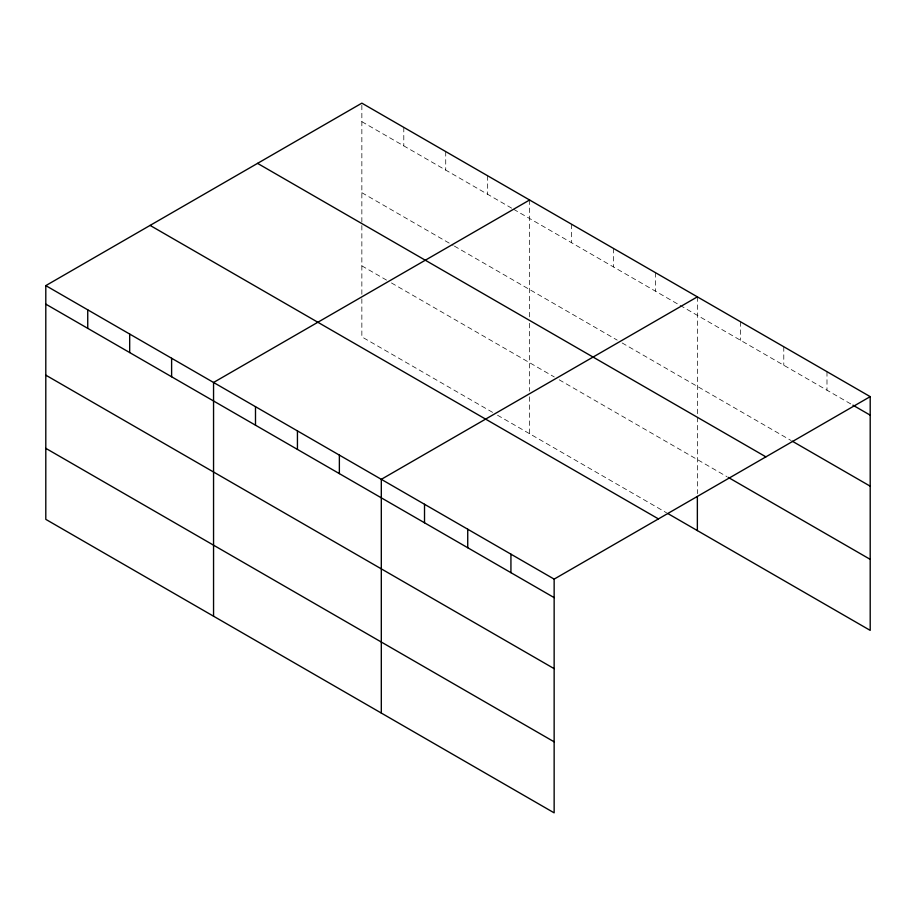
<?xml version="1.0" encoding="UTF-8"?>
<svg xmlns="http://www.w3.org/2000/svg" width="916" height="916" viewBox="0 0 916 916"><rect width="100%" height="100%" fill="white"/><g stroke="black" fill="none" stroke-linecap="round" stroke-linejoin="round"><path stroke-width="0.69" stroke-dasharray="4.58 3.44" d="M361.854 294.276L361.854 103.153M361.854 121.668L512.342 208.55M513.578 209.26L678.859 304.685M680.096 305.394L851.685 404.46M361.854 192.692L453.134 245.385M454.37 246.095L617.189 340.099M622.124 342.95L791.184 440.562M361.854 265.858L386.529 280.101M391.453 282.952L554.283 376.957M559.207 379.808L726.995 476.675M492.602 412.372L361.854 336.882L361.854 295.696M497.537 415.223L666.527 512.788M826.988 371.69L826.988 390.205M783.787 346.752L783.787 365.266M740.575 321.802L740.575 340.317M697.362 296.853L697.362 415.944M697.362 417.353L697.362 493.655M655.421 272.636L655.421 291.151M613.48 248.431L613.48 266.945M571.55 224.214L571.55 242.729M529.608 199.997L529.608 317.68M529.608 323.314L529.608 391.121M529.608 396.811L529.608 433.737M487.667 175.792L487.667 194.306M445.726 151.575L445.726 170.09M403.796 127.358L403.796 145.873"/><path stroke-width="1.37" d="M554.146 668.646L554.146 579.118L45.8 285.62L45.8 519.361L554.146 812.847L554.146 668.646L45.8 375.159M667.764 513.498L870.2 630.38L870.2 396.639L361.854 103.153L45.8 285.62M529.608 199.997L213.554 382.476L213.554 616.216M697.362 296.853L381.308 479.331L381.308 713.06M554.146 579.118L870.2 396.639M852.922 405.181L870.2 415.154M792.42 441.272L870.2 486.178M257.556 163.369L765.902 456.855M728.231 477.385L870.2 559.355M150.098 225.405L658.444 518.903M45.8 304.135L554.146 597.621M45.8 448.336L554.146 741.823M697.362 496.495L697.362 530.593M510.933 554.169L510.933 572.683M467.733 529.219L467.733 547.734M424.52 504.269L424.52 522.784M339.367 455.115L339.367 473.629M297.437 430.898L297.437 449.413M255.495 406.693L255.495 425.196M171.613 358.259L171.613 376.774M129.683 334.054L129.683 352.557M87.741 309.837L87.741 328.352"/></g></svg>
